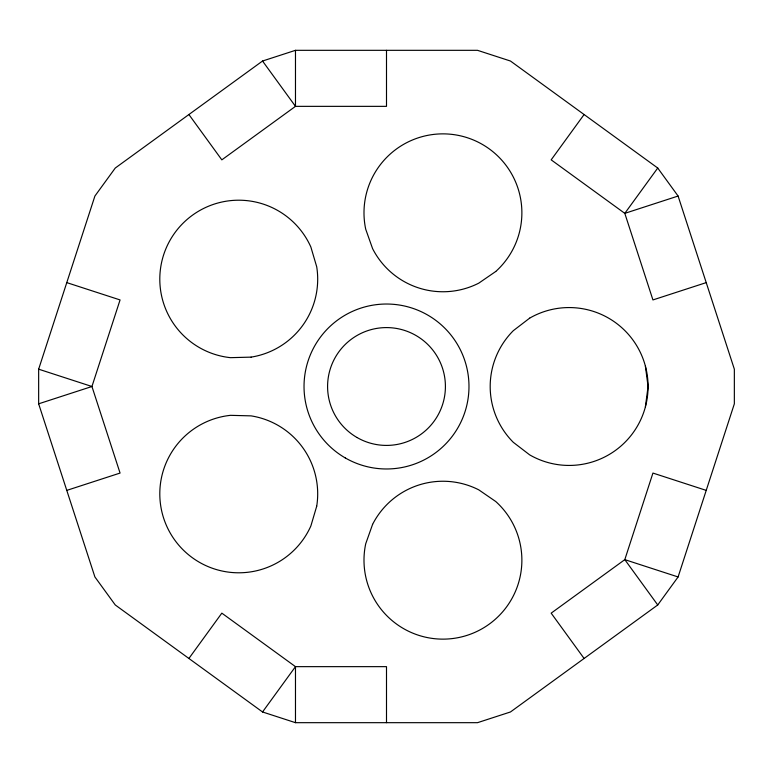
<?xml version="1.0" encoding="UTF-8"?>
<svg xmlns="http://www.w3.org/2000/svg" width="773" height="773" viewBox="0 0 773 773"><rect width="100%" height="100%" fill="white"/><g stroke="black" fill="none" stroke-linecap="round" stroke-linejoin="round"><path stroke-width="1.16" d="M645.378 406.936L648.074 386.5L645.378 366.064M38.65 369.185L94.905 196.042L115.264 168.031L262.54 61.028L295.479 50.322L477.521 50.322L510.46 61.028L657.736 168.031L678.095 196.042L734.35 369.185L734.35 403.815L678.095 576.958L657.736 604.969L510.46 711.972L477.521 722.678L295.479 722.678L262.54 711.972L115.264 604.969L94.905 576.958L38.65 403.815L38.65 369.185L91.939 386.5L120.066 473.066L66.778 490.382M188.902 658.47L221.832 613.144L295.479 666.645L386.5 666.645L386.5 722.678M584.098 114.53L551.168 159.856L624.806 213.358L652.934 299.934L706.222 282.618M262.54 711.972L295.479 666.645L295.479 722.678M657.736 168.031L624.806 213.358L678.095 196.042M38.65 403.815L91.939 386.5L120.066 299.934L66.778 282.618M706.222 490.382L652.934 473.066L624.806 559.642L551.168 613.144L584.098 658.47M678.095 576.958L624.806 559.642L657.736 604.969M262.54 61.028L295.479 106.355L386.5 106.355L386.5 50.322M188.902 114.53L221.832 159.856L295.479 106.355L295.479 50.322M316.717 506.199L310.872 525.959A78.943 78.943 0 0 1 174.882 540.25A78.943 78.943 0 0 1 230.499 415.333L251.099 415.874A78.943 78.943 0 0 1 316.717 506.199M372.596 524.355L365.716 543.777A78.943 78.943 0 0 0 467.327 635.271A78.943 78.943 0 0 0 495.754 501.522L478.777 489.85A78.943 78.943 0 0 0 372.596 524.355M529.66 318.138L513.311 330.68A78.943 78.943 0 0 0 513.311 442.32L529.66 454.862A78.943 78.943 0 0 0 648.074 386.5A78.943 78.943 0 0 0 529.66 318.138M495.754 271.478L478.777 283.15A78.943 78.943 0 0 1 372.596 248.645L365.716 229.223A78.943 78.943 0 0 1 467.327 137.729A78.943 78.943 0 0 1 495.754 271.478M251.099 357.126L230.499 357.667A78.943 78.943 0 0 1 174.882 232.75A78.943 78.943 0 0 1 310.872 247.041L316.717 266.801A78.943 78.943 0 0 1 251.099 357.126M345.26 457.925A82.479 82.479 0 0 0 468.979 386.5A82.479 82.479 0 0 0 345.26 315.075A82.479 82.479 0 0 0 345.26 457.925M357.039 437.518A58.912 58.912 0 0 0 445.412 386.5A58.912 58.912 0 0 0 357.039 335.482A58.912 58.912 0 0 0 357.039 437.518"/></g></svg>
